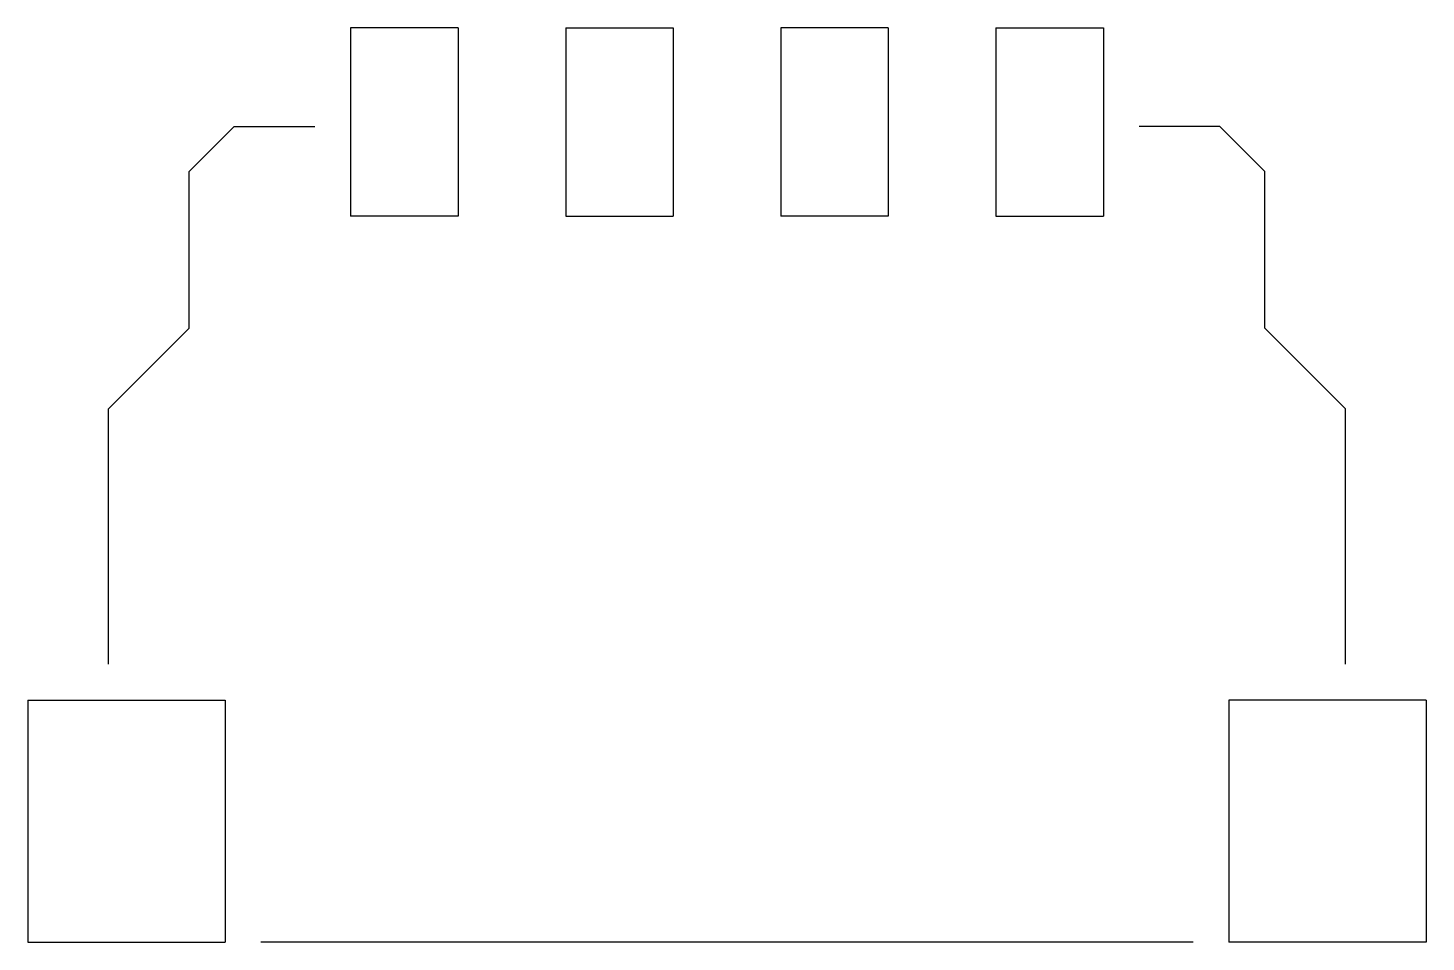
# Model space of a CAD drawing. Header units: millimetres. Extents: x -3.9 to 3.9, y 0 to 5.1.
import ezdxf

# ---------------------------------------------------------------- set-up
doc = ezdxf.new("R2010")
doc.units = ezdxf.units.MM

msp = doc.modelspace()

# ---------------------------------------------------------------- linework, layer by layer
for p, q in [((-2.1, 5.1), (-2.1, 4.05)), ((-1.5, 5.1), (-2.1, 5.1)), ((-1.5, 5.1), (-1.5, 4.05)), ((-0.9, 5.1), (-0.9, 4.05)), ((-0.9, 5.1), (-0.3, 5.1)), ((-0.3, 5.1), (-0.3, 4.05)), ((0.3, 5.1), (0.3, 4.05)), ((0.9, 5.1), (0.3, 5.1)), ((0.9, 5.1), (0.9, 4.05)), ((1.5, 5.1), (1.5, 4.05)), ((1.5, 5.1), (2.1, 5.1)), ((2.1, 5.1), (2.1, 4.05)), ((-1.5, 4.05), (-2.1, 4.05)), ((-0.9, 4.05), (-0.3, 4.05)), ((0.9, 4.05), (0.3, 4.05)), ((1.5, 4.05), (2.1, 4.05)), ((-3.9, 1.35), (-2.8, 1.35)), ((-3.9, 1.35), (-3.9, 0)), ((-2.8, 1.35), (-2.8, 0)), ((3.9, 1.35), (2.8, 1.35)), ((2.8, 1.35), (2.8, 0)), ((3.9, 1.35), (3.9, 0)), ((-3.9, 0), (-2.8, 0)), ((2.6, 0), (-2.6, 0)), ((3.9, 0), (2.8, 0))]:
    msp.add_line(p, q)
for points in [[(-3.45, 1.55), (-3.45, 2.975), (-3, 3.425), (-3, 4.3), (-2.75, 4.55), (-2.3, 4.55)], [(3.45, 1.55), (3.45, 2.975), (3, 3.425), (3, 4.3), (2.75, 4.55), (2.3, 4.55)]]:
    msp.add_lwpolyline(points)

doc.saveas('drawing.dxf')
